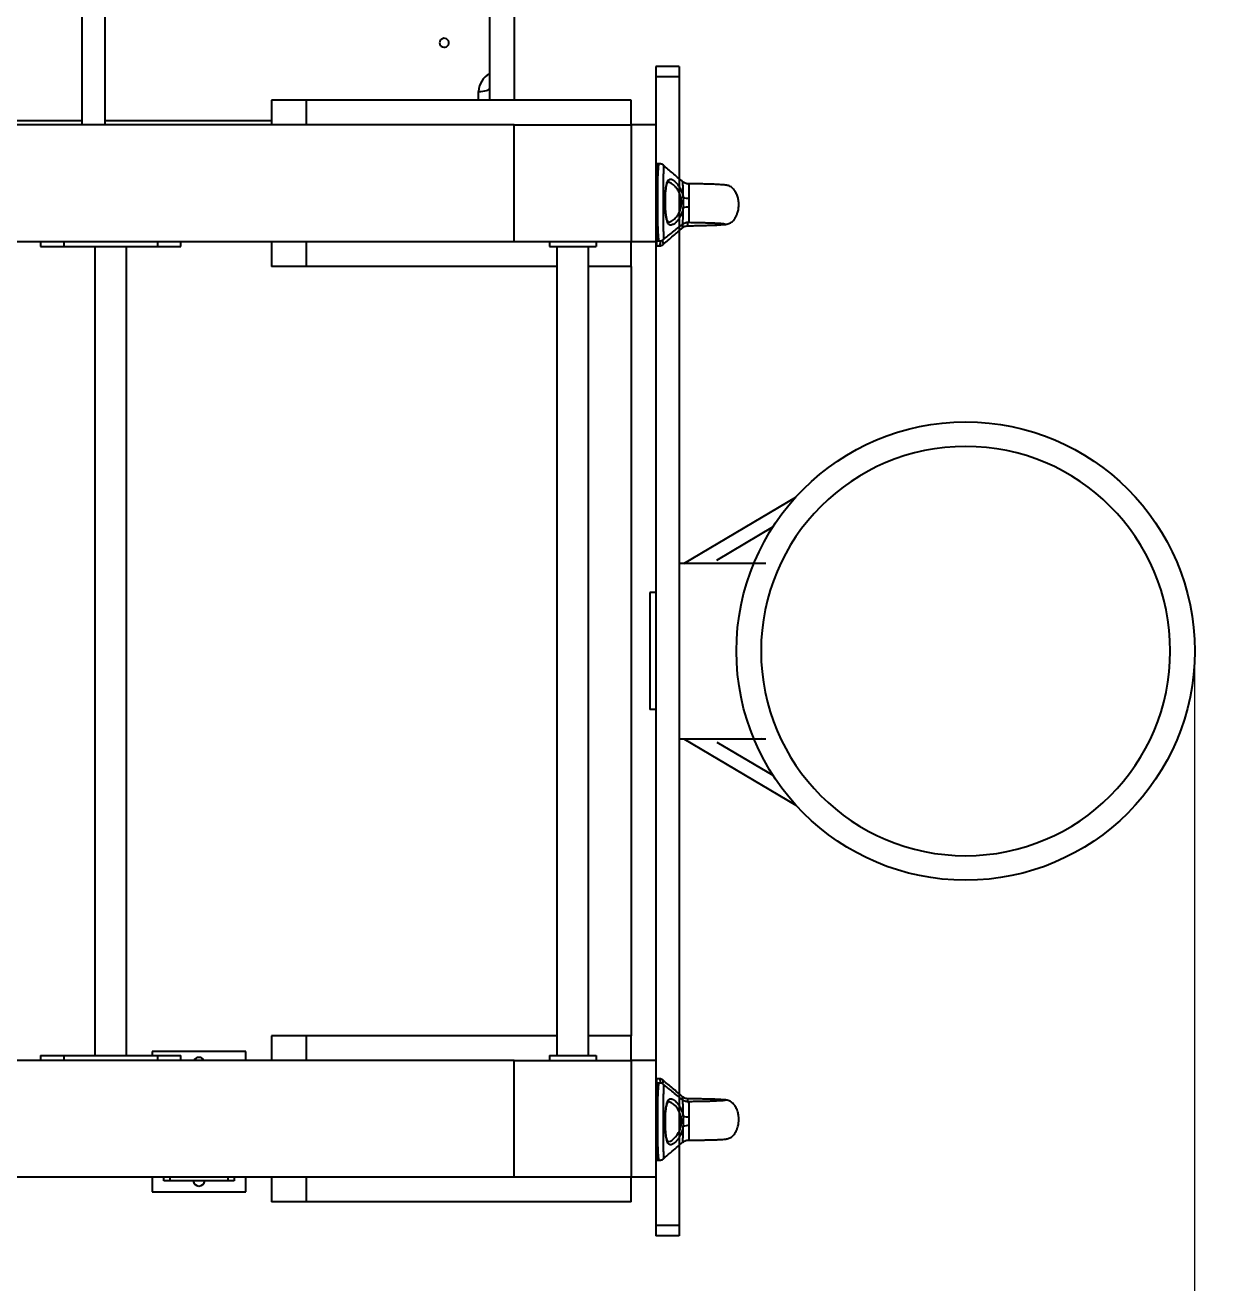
# Model space of a CAD drawing. Header units: millimetres. Extents: x -3521 to 2863, y -2984 to 3054.
# Drawn here: x -137 to 881, y -931 to 145 of the extents above; entities that cross this region are included whole.
import ezdxf

# ---------------------------------------------------------------- set-up
doc = ezdxf.new("R2010")
doc.units = ezdxf.units.MM
for name, color, linetype in [('DIKOM_ЗОНА', 80, 'Continuous'), ('DIKOM_ОБЪЕКТ', 7, 'Continuous'), ('DIKOM_РАЗМЕР_ЗОНА', 7, 'Continuous'), ('DIKOM_РАЗМЕР_ОБЪЕКТА', 7, 'Continuous')]:
    doc.layers.add(name, color=color, linetype=linetype)
doc.styles.add('style1', font='arial.ttf', dxfattribs={"width": 0.8})
doc.dimstyles.new('1-50', dxfattribs={"dimtxt": 300, "dimasz": 200, "dimexe": 100, "dimexo": 0, "dimgap": 100, "dimtad": 1, "dimdec": 0, "dimtxsty": 'style1', "dimcen": 0, "dimclrd": 7, "dimclre": 7, "dimadec": 1, "dimazin": 2, "dimtfac": 1, "dimtdec": 0, "dimtmove": 0, "dimatfit": 3, "dimfxl": 0, "dimlwd": 25, "dimlwe": 18, "dimarcsym": 0})

# ---------------------------------------------------------------- blocks, each defined once
blk = doc.blocks.new('*D15')
at = {"layer": 'Defpoints', "color": 0, "transparency": 16777216}
for p in [(2862.6, -341), (-2730.5, -1340.7), (-2730.5, -2883.7)]:
    blk.add_point(p, dxfattribs=at)
at = {"layer": 'DIKOM_РАЗМЕР_ЗОНА', "color": 7, "lineweight": 18, "transparency": 16777216}
for p, q in [((2862.6, -341), (2862.6, -2983.7)), ((-2730.5, -1340.7), (-2730.5, -2983.7))]:
    blk.add_line(p, q, dxfattribs=at)
at = {"layer": 'DIKOM_РАЗМЕР_ЗОНА', "color": 7, "lineweight": 25, "transparency": 16777216}
blk.add_line((2662.6, -2883.7), (-2530.5, -2883.7), dxfattribs=at)
at = {"layer": 'DIKOM_РАЗМЕР_ЗОНА', "color": 7, "transparency": 16777216}
for points in [[(-2530.5, -2850.3), (-2530.5, -2917), (-2730.5, -2883.7)], [(2662.6, -2850.3), (2662.6, -2917), (2862.6, -2883.7)]]:
    blk.add_solid(points, dxfattribs=at)
at = {"layer": 'DIKOM_РАЗМЕР_ЗОНА', "color": 0, "transparency": 16777216, "insert": (66.1, -2630.5), "char_height": 300, "attachment_point": 5, "style": 'style1'}
blk.add_mtext('5600', dxfattribs=at)
blk = doc.blocks.new('*D16')
at = {"layer": 'Defpoints', "color": 0, "transparency": 16777216}
for p in [(862.6, -390.7), (-1227.4, -790.7), (862.6, -1481.7)]:
    blk.add_point(p, dxfattribs=at)
at = {"layer": 'DIKOM_РАЗМЕР_ОБЪЕКТА', "color": 7, "lineweight": 18, "transparency": 16777216}
for p, q in [((862.6, -390.7), (862.6, -1581.7)), ((-1227.4, -790.7), (-1227.4, -1581.7))]:
    blk.add_line(p, q, dxfattribs=at)
at = {"layer": 'DIKOM_РАЗМЕР_ОБЪЕКТА', "color": 7, "lineweight": 25, "transparency": 16777216}
blk.add_line((-1027.4, -1481.7), (662.6, -1481.7), dxfattribs=at)
at = {"layer": 'DIKOM_РАЗМЕР_ОБЪЕКТА', "color": 7, "transparency": 16777216}
for points in [[(-1027.4, -1448.3), (-1027.4, -1515), (-1227.4, -1481.7)], [(662.6, -1448.3), (662.6, -1515), (862.6, -1481.7)]]:
    blk.add_solid(points, dxfattribs=at)
at = {"layer": 'DIKOM_РАЗМЕР_ОБЪЕКТА', "color": 0, "transparency": 16777216, "insert": (-182.4, -1228.5), "char_height": 300, "attachment_point": 5, "style": 'style1'}
blk.add_mtext('2090', dxfattribs=at)

msp = doc.modelspace()

# ---------------------------------------------------------------- linework, layer by layer
at = {"layer": 'DIKOM_ЗОНА', "color": 3, "lineweight": 15}
msp.add_arc((862.9, -341), 1999.7, 270, 47.7216, dxfattribs=at)
at = {"layer": 'DIKOM_ОБЪЕКТ'}
for p, q in [((259.9, 80.3), (259.9, 243)), ((280.9, 243), (280.9, 80.3)), ((421.9, 109.3), (401.9, 109.3)), ((401.9, 109.3), (401.9, 100.3)), ((421.9, 109.3), (421.9, 100.3)), ((421.9, 100.3), (401.9, 100.3)), ((401.9, 100.3), (401.9, -881.8)), ((421.9, 100.3), (421.9, -881.8)), ((250.4, 80.3), (250.4, 87.9)), ((73.3, 80.3), (73.3, 59.3)), ((103.3, 80.3), (73.3, 80.3)), ((103.3, 59.3), (103.3, 80.3)), ((380.9, 80.3), (103.3, 80.3)), ((380.9, 59.3), (380.9, 80.3)), ((280.9, 59.3), (-1019.1, 59.3)), ((-211.5, 63.1), (-88.9, 63.1)), ((-69.1, 63.1), (73.3, 63.1)), ((280.9, 59.3), (103.3, 59.3)), ((280.9, -40.7), (280.9, 59.3)), ((280.9, 59.3), (380.9, 59.3)), ((401.9, 59.3), (380.9, 59.3)), ((380.9, 59.3), (380.9, -40.7)), ((401.9, 59.3), (401.9, -40.7)), ((405, 26.1), (402.4, 26.1)), ((402.4, 26.1), (402.4, -6.2)), ((402.4, -6.2), (402.4, -39.9)), ((424.9, -25.6), (424.9, -25.5)), ((429.6, -23.9), (429.6, -23.9)), ((429.6, -27), (429.7, -26.9)), ((280.9, -40.7), (-1019.1, -40.7)), ((-124.3, -40.7), (-124.3, -44.7)), ((-104.3, -40.7), (-104.3, -44.7)), ((-24.3, -40.7), (-24.3, -44.7)), ((-4.3, -44.7), (-4.3, -40.7)), ((73.3, -40.7), (73.3, -61.7)), ((103.3, -61.7), (103.3, -40.7)), ((280.9, -40.7), (103.3, -40.7)), ((380.9, -40.7), (280.9, -40.7)), ((310.9, -40.7), (310.9, -44.7)), ((350.9, -40.7), (350.9, -44.7)), ((380.9, -61.7), (380.9, -40.7)), ((401.9, -40.7), (380.9, -40.7)), ((401.9, -40.7), (401.9, -740.7)), ((402.4, -39.9), (405.1, -39.9)), ((402.4, -39.9), (402.4, -44.1)), ((-124.3, -44.7), (-104.3, -44.7)), ((-104.3, -44.7), (-24.3, -44.7)), ((-77.8, -44.7), (-77.8, -736.7)), ((-50.8, -736.7), (-50.8, -44.7)), ((-24.3, -44.7), (-4.3, -44.7)), ((310.9, -44.7), (350.9, -44.7)), ((317.4, -44.7), (317.4, -736.7)), ((344.4, -736.7), (344.4, -44.7)), ((402.4, -44.1), (405, -44.1)), ((103.3, -61.7), (73.3, -61.7)), ((317.4, -61.7), (103.3, -61.7)), ((380.9, -61.7), (344.4, -61.7)), ((380.9, -61.7), (380.9, -719.7)), ((425.9, -315.7), (521.8, -259)), ((454.2, -313), (502.1, -284.6)), ((496.1, -315.7), (421.9, -315.7)), ((421.9, -315.7), (421.9, -465.7)), ((401.9, -340.7), (396.9, -340.7)), ((396.9, -340.7), (396.9, -440.7)), ((401.9, -440.7), (396.9, -440.7)), ((421.9, -465.7), (496.1, -465.7)), ((425.9, -465.7), (521.8, -522.5)), ((454.2, -468.5), (502.1, -496.9)), ((492.3, -465.6), (491.9, -465.7)), ((73.3, -719.7), (73.3, -740.7)), ((103.3, -719.7), (73.3, -719.7)), ((103.3, -740.7), (103.3, -719.7)), ((317.4, -719.7), (103.3, -719.7)), ((380.9, -719.7), (344.4, -719.7)), ((380.9, -740.7), (380.9, -719.7)), ((280.9, -740.7), (-1019.1, -740.7)), ((-124.3, -736.7), (-124.3, -740.7)), ((-124.3, -736.7), (-104.3, -736.7)), ((-104.3, -736.7), (-104.3, -740.7)), ((-104.3, -736.7), (-24.3, -736.7)), ((-28.8, -733.2), (-28.8, -736.7)), ((51.2, -733.2), (-28.8, -733.2)), ((-24.3, -736.7), (-24.3, -740.7)), ((-24.3, -736.7), (-4.3, -736.7)), ((-4.3, -740.7), (-4.3, -736.7)), ((51.2, -740.7), (51.2, -733.2)), ((280.9, -740.7), (103.3, -740.7)), ((280.9, -840.7), (280.9, -740.7)), ((280.9, -740.7), (380.9, -740.7)), ((310.9, -736.7), (310.9, -740.7)), ((310.9, -736.7), (350.9, -736.7)), ((350.9, -736.7), (350.9, -740.7)), ((401.9, -740.7), (380.9, -740.7)), ((380.9, -740.7), (380.9, -840.7)), ((401.9, -740.7), (401.9, -840.7)), ((405, -756.6), (402.4, -756.6)), ((402.4, -756.6), (402.4, -760.1)), ((405.1, -760.1), (402.4, -760.1)), ((402.4, -760.1), (402.4, -793.7)), ((413.2, -776.2), (412.9, -776.2)), ((424.9, -774.5), (424.9, -774.5)), ((429.6, -776.1), (429.6, -776.1)), ((402.4, -793.7), (402.4, -826.1)), ((424.9, -810.7), (424.9, -810.7)), ((429.7, -808.9), (429.6, -808.9)), ((402.4, -826.1), (405, -826.1)), ((280.9, -840.7), (-1019.1, -840.7)), ((-28.8, -840.7), (-28.8, -853.2)), ((-18.8, -843.7), (-18.8, -840.7)), ((-13.8, -843.7), (-18.8, -843.7)), ((-13.8, -840.7), (-13.8, -843.7)), ((36.2, -843.7), (-13.8, -843.7)), ((36.2, -843.7), (36.2, -840.7)), ((41.2, -843.7), (36.2, -843.7)), ((41.2, -840.7), (41.2, -843.7)), ((51.2, -853.2), (51.2, -840.7)), ((73.3, -840.7), (73.3, -861.7)), ((103.3, -861.7), (103.3, -840.7)), ((280.9, -840.7), (103.3, -840.7)), ((380.9, -840.7), (280.9, -840.7)), ((380.9, -861.7), (380.9, -840.7)), ((401.9, -840.7), (380.9, -840.7)), ((-28.8, -853.2), (51.2, -853.2)), ((103.3, -861.7), (73.3, -861.7)), ((380.9, -861.7), (103.3, -861.7)), ((421.9, -881.8), (401.9, -881.8)), ((401.9, -881.8), (401.9, -890.7)), ((421.9, -881.8), (421.9, -890.7)), ((421.9, -890.7), (401.9, -890.7))]:
    msp.add_line(p, q, dxfattribs=at)
at = {"layer": 'DIKOM_ОБЪЕКТ', "flags": 128}
for points in [[(216.9, 129.5), (217.1, 128.3), (217.6, 127.3), (218.4, 126.5), (219.4, 125.9), (220.6, 125.6), (221.8, 125.7), (222.9, 126.1), (223.8, 126.9), (224.5, 127.8), (224.8, 128.9), (224.8, 130), (224.5, 131.1), (223.8, 132.1), (222.9, 132.8), (221.8, 133.2), (220.6, 133.3), (219.4, 133), (218.4, 132.4), (217.6, 131.6), (217.1, 130.6), (216.9, 129.5)], [(250.4, 87.9), (252.2, 87.9), (254, 88.1), (255.7, 88.4), (257.1, 88.7), (258.3, 89.1), (259.2, 89.6), (259.7, 90.2), (259.9, 90.7)], [(412.7, -810.1), (413.2, -810.1), (414.6, -809.7), (415.5, -809.2), (417.1, -807.9), (418.8, -806.2), (420.2, -804.5), (421.4, -802.5), (422.4, -800.6), (423.1, -798.5), (423.6, -796.3), (423.9, -794), (423.8, -791.5), (423.5, -789), (422.9, -786.6), (422, -784.5), (420.4, -781.8), (418.7, -779.7), (417, -778.1), (415.4, -777), (413.2, -776.2), (413.2, -776.2)]]:
    msp.add_lwpolyline(points, dxfattribs=at)
at = {"layer": 'DIKOM_ОБЪЕКТ'}
msp.add_circle((666.9, -390.7), 196, dxfattribs=at)
at = {"layer": 'DIKOM_ОБЪЕКТ', "extrusion": (-7.88925e-30, -1.73472e-18, -1)}
msp.add_circle((-666.9, -390.7), 175, dxfattribs=at)
at = {"layer": 'DIKOM_ОБЪЕКТ'}
for centre, radius, start, end in [((267.5, 87.7), 17.1, 116.4486, 179.3981), ((402.4, 25.6), 0.5, 90, 180), ((430.9, 14.1), 17.7, 251.7985, 267.8366), ((430.8, -33.4), 22.5, 91.4363, 103.9698), ((402.4, -39.4), 0.5, 180, 270), ((402.4, -43.6), 0.5, 180, 270), ((11.2, -743.2), 5, 90, 150), ((11.2, -743.2), 5, 30, 90), ((402.4, -757.1), 0.5, 90, 180), ((402.4, -760.6), 0.5, 90, 180), ((430.8, -767.1), 22, 255.7244, 268.525), ((430.9, -814.4), 18, 92.114, 107.9073), ((402.4, -825.6), 0.5, 180, 270), ((11.2, -843.2), 5, 185.7392, 270), ((11.2, -843.2), 5, 270, 354.2608)]:
    msp.add_arc(centre, radius, start, end, dxfattribs=at)
for points, knots in [([(-87.7, 1491.3), (-87.7, 1484.3), (-87.7, 1470.5), (-87.7, 1450.3), (-87.7, 1431.2), (-87.7, 1413.1), (-87.8, 1396.1), (-87.8, 1380.1), (-87.8, 1365.5), (-87.8, 1352.2), (-87.8, 1340.3), (-87.8, 1329.2), (-87.8, 1319), (-87.8, 1309.7), (-87.8, 1293.9), (-87.8, 1271.4), (-87.8, 1242), (-87.9, 1211.7), (-87.9, 1181), (-87.9, 1150), (-87.9, 1119.5), (-88, 1089.4), (-88, 1059.2), (-88, 1028.6), (-88, 997.8), (-88.1, 967.1), (-88.1, 936.5), (-88.1, 906.2), (-88.1, 880.7), (-88.2, 859.7), (-88.2, 843), (-88.2, 826.9), (-88.2, 811.3), (-88.2, 796.3), (-88.3, 782), (-88.3, 768.5), (-88.3, 755.7), (-88.3, 743.9), (-88.3, 732.8), (-88.4, 722.5), (-88.4, 712.6), (-88.4, 702.9), (-88.4, 693.2), (-88.4, 683.3), (-88.5, 672.9), (-88.5, 662.8), (-88.5, 653), (-88.5, 643.7), (-88.5, 633.9), (-88.5, 623.4), (-88.6, 612.3), (-88.6, 600.5), (-88.6, 588), (-88.6, 574.8), (-88.6, 561), (-88.6, 546.7), (-88.6, 531.9), (-88.6, 514.3), (-88.7, 493.7), (-88.7, 470.1), (-88.7, 446.3), (-88.7, 422.3), (-88.7, 398.2), (-88.7, 374.1), (-88.7, 350.3), (-88.7, 329), (-88.8, 310.1), (-88.8, 293.6), (-88.8, 280), (-88.8, 268.9), (-88.8, 259.9), (-88.8, 249.9), (-88.8, 238.9), (-88.8, 227.2), (-88.8, 214.9), (-88.8, 202), (-88.8, 188.3), (-88.8, 173.9), (-88.8, 158.8), (-88.8, 145.4), (-88.8, 133.7), (-88.9, 123.9), (-88.9, 113.6), (-88.9, 102.4), (-88.9, 91.2), (-88.9, 80.1), (-88.9, 69.6), (-88.9, 62.6), (-88.9, 59.3)], [0, 0, 0, 0, 0.012549, 0.024501, 0.035855, 0.04661, 0.056765, 0.066321, 0.075277, 0.082962, 0.090144, 0.096825, 0.103005, 0.108686, 0.113868, 0.131772, 0.149994, 0.168537, 0.188673, 0.208816, 0.228964, 0.249129, 0.269302, 0.290716, 0.31216, 0.333664, 0.35523, 0.376812, 0.398398, 0.411103, 0.423786, 0.436441, 0.449063, 0.461652, 0.474214, 0.486759, 0.499299, 0.512065, 0.524853, 0.537682, 0.550555, 0.563472, 0.576197, 0.588956, 0.601736, 0.614507, 0.624157, 0.633778, 0.643367, 0.652923, 0.662452, 0.671968, 0.68149, 0.691033, 0.700603, 0.710205, 0.719837, 0.729491, 0.743992, 0.758473, 0.772899, 0.787278, 0.801623, 0.815934, 0.829928, 0.843487, 0.853331, 0.862939, 0.872316, 0.877034, 0.882307, 0.888135, 0.894521, 0.901463, 0.908548, 0.91613, 0.924205, 0.932773, 0.941833, 0.951387, 0.957359, 0.963511, 0.969839, 0.976363, 0.983077, 0.988783, 0.994581, 1, 1, 1, 1]), ([(-69.1, 59.3), (-69.1, 60.2), (-69.1, 62.7), (-69.1, 66.7), (-69.1, 73.3), (-69.1, 81.7), (-69.1, 92.5), (-69.1, 103.2), (-69.1, 113.8), (-69.1, 124.6), (-69, 135.8), (-69, 147.6), (-69, 158.9), (-69, 170.3), (-69, 181.8), (-69, 193.1), (-69, 203.5), (-69, 213.1), (-69, 222.1), (-69, 243.4), (-69, 277.7), (-69, 318.4), (-68.9, 352.9), (-68.9, 381), (-68.9, 408.8), (-68.9, 436.5), (-68.9, 464), (-68.9, 488.4), (-68.8, 509.7), (-68.8, 528), (-68.8, 545.8), (-68.8, 562.9), (-68.8, 579), (-68.8, 593.9), (-68.8, 607.6), (-68.7, 620.4), (-68.7, 632.4), (-68.7, 643.5), (-68.7, 653.8), (-68.7, 663.6), (-68.7, 672.8), (-68.6, 682.8), (-68.6, 693.5), (-68.6, 705), (-68.6, 716.5), (-68.5, 728.4), (-68.5, 740.2), (-68.5, 752.1), (-68.5, 763.8), (-68.5, 776.3), (-68.4, 789.6), (-68.4, 803.6), (-68.4, 819), (-68.4, 835.9), (-68.4, 854.3), (-68.3, 873.3), (-68.3, 895.5), (-68.3, 920.9), (-68.3, 949.6), (-68.3, 978.5), (-68.2, 1007.5), (-68.2, 1038.4), (-68.2, 1071.6), (-68.1, 1107.1), (-68.1, 1138.2), (-68.1, 1164.5), (-68.1, 1185.5), (-68.1, 1206), (-68.1, 1221.9), (-68.1, 1233.5), (-68, 1240.7), (-68, 1248.2), (-68, 1256.2), (-68, 1265.1), (-68, 1274.6), (-68, 1284.9), (-68, 1295.8), (-68, 1307.5), (-68, 1320.1), (-68, 1334.1), (-68, 1349.6), (-68, 1366.7), (-68, 1384.8), (-68, 1404.1), (-67.9, 1424.4), (-67.9, 1445.8), (-67.9, 1468.2), (-67.9, 1483.5), (-67.9, 1491.3)], [0, 0, 0, 0, 0.001498, 0.00399, 0.006445, 0.012118, 0.017672, 0.024107, 0.030318, 0.036301, 0.04398, 0.051268, 0.058164, 0.064674, 0.071918, 0.078615, 0.084763, 0.090361, 0.095472, 0.100516, 0.12772, 0.155228, 0.1717, 0.188174, 0.204661, 0.221179, 0.237752, 0.254405, 0.26601, 0.277604, 0.289167, 0.300684, 0.312153, 0.322908, 0.333648, 0.344402, 0.355189, 0.366017, 0.376692, 0.387401, 0.398131, 0.408864, 0.42417, 0.439439, 0.454657, 0.469813, 0.484904, 0.496816, 0.508717, 0.520626, 0.532558, 0.544521, 0.556506, 0.570663, 0.584852, 0.599066, 0.613303, 0.633672, 0.654032, 0.67433, 0.694581, 0.714799, 0.73878, 0.762731, 0.786671, 0.800714, 0.81431, 0.827405, 0.840005, 0.844582, 0.849091, 0.853587, 0.858525, 0.864005, 0.870028, 0.876206, 0.882869, 0.890018, 0.897653, 0.905776, 0.915419, 0.925671, 0.936534, 0.948007, 0.960092, 0.972786, 0.98609, 1, 1, 1, 1]), ([(405.1, -39.8), (405, -39.8), (404.8, -39.9), (404.6, -39.1), (404.3, -37.3), (404.1, -34.6), (403.9, -31.2), (403.8, -27.1), (403.7, -22.3), (403.6, -17.2), (403.6, -11.8), (403.6, -7.1), (403.6, -2.4), (403.6, 2.2), (403.6, 7.4), (403.7, 12.2), (403.8, 16.5), (404, 20.1), (404.2, 23), (404.4, 24.9), (404.7, 26), (404.9, 26), (405, 26)], [0, 0, 0, 0, 0.024493, 0.078123, 0.131746, 0.18537, 0.238991, 0.292613, 0.346235, 0.399856, 0.453479, 0.507102, 0.535176, 0.58881, 0.642444, 0.696092, 0.749739, 0.803427, 0.857114, 0.910974, 0.964834, 1, 1, 1, 1]), ([(408.4, 24.8), (408.1, 25), (407.6, 25.4), (406.6, 25.8), (405.7, 26.1), (405.1, 26.1), (405, 26)], [0, 0, 0, 0, 0.271154, 0.574047, 0.880536, 1, 1, 1, 1]), ([(408.4, 24.8), (408.4, 24.8), (408.5, 24.9), (408.5, 24.3), (408.5, 22.9), (408.4, 20.8), (408.4, 17.9), (408.3, 14.5), (408.3, 10.5), (408.2, 6.1), (408.2, 1.3), (408.2, -2.8), (408.2, -7), (408.2, -11.3), (408.2, -16.2), (408.2, -20.9), (408.3, -25.2), (408.3, -29.1), (408.4, -32.4), (408.4, -35.2), (408.5, -37.2), (408.5, -38.5), (408.4, -38.6), (408.3, -38.7)], [0, 0, 0, 0, 0.003282, 0.058292, 0.109918, 0.162818, 0.213343, 0.265141, 0.315106, 0.36637, 0.41605, 0.467045, 0.493363, 0.543008, 0.593972, 0.643816, 0.694971, 0.745261, 0.796841, 0.847939, 0.900303, 0.952838, 1, 1, 1, 1]), ([(424.9, 10.7), (422, 13.1), (416.7, 17.7), (411, 22.6), (408.4, 24.8)], [0, 0, 0, 0, 0.537219, 1, 1, 1, 1]), ([(425.4, -11.6), (425.2, -12.3), (424.9, -13.8), (424.2, -16), (423.2, -18.3), (422, -20.5), (420.6, -22.5), (418.9, -24.3), (417.5, -25.4), (416.1, -26.2), (414.9, -26.5), (413.7, -26.3), (412.7, -25.5), (411.9, -24.1), (411.2, -22.1), (410.8, -19.8), (410.4, -17.2), (410.1, -14.2), (410, -11.1), (409.9, -7.9), (409.9, -4.6), (410, -1.4), (410.2, 1.6), (410.4, 4.4), (410.8, 7), (411.2, 9.1), (411.8, 10.8), (412.6, 12), (413.5, 12.8), (414.3, 12.9), (415.1, 12.8), (416, 12.6), (417.3, 11.8), (418.8, 10.5), (420.5, 8.5), (422.3, 5.9), (423.7, 3.1), (424.7, 0.2), (425.2, -1.7), (425.4, -2.7), (425.4, -2.7)], [0, 0, 0, 0, 0.017817, 0.040613, 0.063877, 0.08996, 0.116561, 0.147774, 0.179846, 0.197693, 0.227911, 0.25912, 0.288894, 0.319686, 0.347718, 0.376596, 0.404006, 0.4322, 0.459406, 0.487374, 0.514492, 0.542365, 0.56943, 0.597247, 0.624267, 0.652036, 0.679048, 0.706812, 0.734009, 0.761968, 0.771666, 0.795058, 0.818884, 0.849342, 0.880626, 0.914578, 0.949682, 0.974113, 0.999156, 1, 1, 1, 1]), ([(412.9, -23.8), (412.9, -23.8), (412.8, -23.8), (412.8, -23.8), (412.6, -23.7), (412.3, -23.4), (412, -22.8), (411.6, -21.9), (411.3, -20.7), (410.9, -19.3), (410.7, -17.5), (410.5, -15.6), (410.3, -13.5), (410.2, -11.2), (410.1, -8.9), (410.1, -6.5), (410.1, -4.1), (410.1, -1.8), (410.3, 0.5), (410.4, 2.6), (410.7, 4.5), (410.9, 6.2), (411.2, 7.6), (411.6, 8.7), (411.9, 9.5), (412.2, 9.9), (412.3, 10), (412.3, 10)], [0, 0, 0, 0, 0.002864, 0.047783, 0.090681, 0.12936, 0.170382, 0.210702, 0.250464, 0.292245, 0.335377, 0.378894, 0.423496, 0.468301, 0.513469, 0.558853, 0.604134, 0.649622, 0.694612, 0.739529, 0.784134, 0.827854, 0.871281, 0.912949, 0.953599, 0.989435, 1, 1, 1, 1]), ([(412.3, 10), (412.3, 10.1), (412.5, 10.2), (412.5, 10.2), (412.6, 10.2), (412.6, 10.2)], [0, 0, 0, 0, 0.21073, 0.609027, 1, 1, 1, 1]), ([(413.2, 10.2), (413, 10.2), (412.9, 10.2), (412.7, 10.2), (412.6, 10.2)], [0, 0, 0, 0, 0.745735, 1, 1, 1, 1]), ([(412.9, -23.7), (413, -23.8), (413.5, -23.8), (414.4, -23.5), (415.7, -22.9), (417.1, -21.9), (418.7, -20.4), (420.2, -18.6), (421.4, -16.8), (422.4, -14.8), (423.1, -12.7), (423.6, -10.5), (423.9, -8.2), (423.9, -5.7), (423.6, -3.2), (422.9, -0.8), (421.9, 1.7), (420.5, 4.2), (418.7, 6.4), (417, 8), (415.1, 9.5), (413.9, 9.9), (413.2, 10.2)], [0, 0, 0, 0, 0.011676, 0.069487, 0.103311, 0.163179, 0.223058, 0.272116, 0.321143, 0.363184, 0.405191, 0.445808, 0.486405, 0.531172, 0.575955, 0.620832, 0.665757, 0.729846, 0.794036, 0.852474, 0.910898, 1, 1, 1, 1]), ([(429.6, 8.9), (429.3, 8.9), (428.4, 8.9), (427.1, 9.3), (425.9, 9.9), (425.1, 10.4), (424.9, 10.6), (424.8, 10.6)], [0, 0, 0, 0, 0.190436, 0.470575, 0.736424, 0.987456, 1, 1, 1, 1]), ([(425.4, -2.7), (425.4, -1.6), (425.3, 0.6), (425.3, 3.5), (425.2, 6), (425.2, 7.9), (425.1, 9.3), (425, 10.4), (424.9, 10.6), (424.9, 10.7)], [0, 0, 0, 0, 0.170433, 0.344915, 0.484568, 0.628341, 0.733218, 0.841482, 1, 1, 1, 1]), ([(462.6, 7.6), (462.6, 7.6), (462.4, 7.7), (461.3, 7.8), (459.6, 8), (457.6, 8.1), (455.3, 8.3), (453.1, 8.4), (450.9, 8.5), (448.8, 8.5), (447, 8.6), (445.2, 8.7), (443.2, 8.7), (440.4, 8.8), (436.4, 8.9), (432.6, 8.9), (430.1, 9), (429.6, 9)], [0, 0, 0, 0, 0.031234, 0.149175, 0.255753, 0.350795, 0.434528, 0.507471, 0.570374, 0.623969, 0.668962, 0.70627, 0.748087, 0.800099, 0.8825, 0.975946, 1, 1, 1, 1]), ([(429.6, 8.9), (429.7, 8.9), (429.9, 8.9), (430.1, 7.7), (430.2, 5.9), (430.2, 3.7), (430.2, 1.6), (430.2, -0.9), (430.2, -2.7), (430.2, -3.6)], [0, 0, 0, 0, 0.113813, 0.270589, 0.458372, 0.580651, 0.703033, 0.851468, 1, 1, 1, 1]), ([(461.3, -25.7), (462.3, -25.6), (464.3, -25.4), (467.2, -23.7), (469.4, -21.3), (470.9, -18.6), (471.8, -16.2), (472.5, -13.6), (472.9, -11.2), (472.9, -8.9), (472.8, -7), (472.6, -4.6), (471.8, -1.5), (470.3, 2), (468.3, 4.6), (466.3, 6.2), (464.7, 7.1), (463, 7.6), (462, 7.7), (461.4, 7.7)], [0, 0, 0, 0, 0.086256, 0.168487, 0.245937, 0.313912, 0.366151, 0.405214, 0.479096, 0.513099, 0.545057, 0.592002, 0.660192, 0.743069, 0.831019, 0.874499, 0.917027, 0.958737, 1, 1, 1, 1]), ([(425.4, -11.6), (425.5, -10.3), (425.8, -7.3), (425.5, -4.4), (425.4, -2.7)], [0, 0, 0, 0, 0.448856, 1, 1, 1, 1]), ([(430.2, -3.6), (430.2, -4.8), (430.2, -7.2), (430.2, -9.7), (430.2, -11)], [0, 0, 0, 0, 0.492445, 1, 1, 1, 1]), ([(424.9, -25.5), (424.9, -25.4), (424.9, -25.4), (425, -24.7), (425.1, -23.9), (425.1, -22.8), (425.2, -21.5), (425.2, -19.9), (425.3, -17.4), (425.3, -14.6), (425.4, -12.7), (425.4, -11.6)], [0, 0, 0, 0, 0.137374, 0.171111, 0.283611, 0.400756, 0.414118, 0.557289, 0.705144, 0.833928, 1, 1, 1, 1]), ([(430.2, -11), (430.2, -11.9), (430.2, -13.6), (430.2, -16.2), (430.2, -18.2), (430.2, -19.9), (430.2, -21.3), (430.1, -22.5), (430, -23.4), (429.8, -23.9), (429.7, -23.9), (429.6, -23.9)], [0, 0, 0, 0, 0.144994, 0.285221, 0.425323, 0.510835, 0.619228, 0.727505, 0.822873, 0.91813, 1, 1, 1, 1]), ([(408.4, -38.7), (411, -36.7), (416.4, -32.3), (422, -27.9), (424.9, -25.6)], [0, 0, 0, 0, 0.477504, 1, 1, 1, 1]), ([(408.4, -42.8), (411.2, -40.4), (416.7, -35.8), (422.2, -31), (424.9, -28.7)], [0, 0, 0, 0, 0.509002, 1, 1, 1, 1]), ([(424.9, -28.7), (424.8, -28.6), (424.8, -28.5), (424.9, -27.3), (425, -26), (425.1, -25.5)], [0, 0, 0, 0, 0.33257, 0.738097, 1, 1, 1, 1]), ([(424.8, -28.6), (425.1, -28.4), (425.7, -28), (426.9, -27.4), (428.2, -27), (429.2, -27), (429.6, -26.9)], [0, 0, 0, 0, 0.223969, 0.479793, 0.772487, 1, 1, 1, 1]), ([(424.9, -25.6), (425.1, -25.4), (425.7, -24.9), (426.9, -24.4), (428.4, -24), (429.3, -24), (429.6, -24)], [0, 0, 0, 0, 0.171902, 0.47734, 0.781643, 1, 1, 1, 1]), ([(428.7, -24), (428.7, -24.1), (428.8, -25.1), (429.1, -26.3), (429.5, -27.1), (429.6, -27), (429.6, -27)], [0, 0, 0, 0, 0.077349, 0.555877, 0.984213, 1, 1, 1, 1]), ([(429.6, -24), (431.1, -24.1), (434.2, -24.1), (438.5, -24.2), (442.9, -24.3), (446.9, -24.4), (450.5, -24.5), (453.7, -24.7), (456.4, -24.8), (458.4, -25), (459.9, -25.1), (460.7, -25.3), (460.7, -25.3), (460.7, -25.4)], [0, 0, 0, 0, 0.068609, 0.14673, 0.229927, 0.318073, 0.410877, 0.50773, 0.607836, 0.710172, 0.81356, 0.916799, 1, 1, 1, 1]), ([(429.7, -27), (431.2, -27), (434.4, -26.9), (439, -26.8), (443.4, -26.7), (447.6, -26.6), (451.4, -26.5), (454.8, -26.3), (457.7, -26.1), (460, -26), (461.6, -25.8), (462.7, -25.6), (462.9, -25.5), (463, -25.4)], [0, 0, 0, 0, 0.069042, 0.145194, 0.226375, 0.312465, 0.403192, 0.497971, 0.596042, 0.696421, 0.797982, 0.89957, 1, 1, 1, 1]), ([(405, -44), (405.1, -44), (405.3, -44), (405.7, -42.9), (406, -41.5), (406.2, -40.1), (406.3, -39.7)], [0, 0, 0, 0, 0.213994, 0.548491, 0.873435, 1, 1, 1, 1]), ([(405, -44.1), (405.3, -44.1), (406, -44.1), (407, -43.7), (407.8, -43.3), (408.2, -42.9), (408.4, -42.8)], [0, 0, 0, 0, 0.228703, 0.52191, 0.799564, 1, 1, 1, 1]), ([(405.1, -39.9), (405.4, -39.9), (406.2, -39.9), (407.2, -39.5), (407.9, -39.1), (408.3, -38.8), (408.4, -38.7)], [0, 0, 0, 0, 0.274281, 0.588348, 0.886248, 1, 1, 1, 1]), ([(407.5, -39.3), (407.5, -39.7), (407.7, -40.9), (408, -41.7), (408.2, -42.6), (408.3, -42.9), (408.4, -42.8), (408.4, -42.7)], [0, 0, 0, 0, 0.147265, 0.490329, 0.55808, 0.910211, 1, 1, 1, 1]), ([(405, -826), (405, -826), (404.8, -826.2), (404.6, -825.5), (404.3, -824), (404.1, -821.5), (403.9, -818.2), (403.8, -814.3), (403.7, -809.7), (403.6, -804.6), (403.6, -799.2), (403.6, -794.6), (403.6, -789.9), (403.6, -785.3), (403.6, -780), (403.7, -775), (403.8, -770.6), (404, -766.9), (404.2, -763.8), (404.4, -761.6), (404.7, -760.3), (404.9, -760.2), (405.1, -760.1)], [0, 0, 0, 0, 0.011705, 0.065336, 0.118961, 0.172587, 0.22621, 0.279833, 0.333456, 0.387081, 0.440705, 0.494327, 0.522405, 0.57604, 0.629675, 0.683324, 0.736974, 0.790662, 0.844351, 0.898213, 0.952074, 1, 1, 1, 1]), ([(408.4, -757.9), (408.4, -757.9), (408.2, -757.6), (407.5, -757.2), (406.5, -756.8), (405.6, -756.5), (405.1, -756.6), (405, -756.6)], [0, 0, 0, 0, 0.016712, 0.313967, 0.614739, 0.918888, 1, 1, 1, 1]), ([(406.2, -760.3), (406.1, -759.5), (405.8, -758), (405.3, -756.8), (405.1, -756.7), (405, -756.6)], [0, 0, 0, 0, 0.323722, 0.708448, 1, 1, 1, 1]), ([(408.4, -761.3), (408.2, -761.1), (407.7, -760.8), (406.7, -760.3), (405.8, -760.1), (405.2, -760.1), (405.1, -760.1)], [0, 0, 0, 0, 0.230625, 0.546399, 0.865345, 1, 1, 1, 1]), ([(408.4, -757.9), (408.4, -757.9), (408.3, -757.7), (408.1, -758.5), (407.8, -759.6), (407.6, -760.6), (407.5, -760.7)], [0, 0, 0, 0, 0.154731, 0.539532, 0.938255, 1, 1, 1, 1]), ([(408.3, -761.3), (408.4, -761.3), (408.4, -761.3), (408.5, -762), (408.5, -763.6), (408.4, -765.9), (408.4, -769), (408.3, -772.5), (408.3, -776.7), (408.2, -781.2), (408.2, -786), (408.2, -790.2), (408.2, -794.4), (408.2, -798.6), (408.2, -803.5), (408.2, -808.1), (408.3, -812.3), (408.3, -816.1), (408.4, -819.3), (408.4, -821.8), (408.5, -823.6), (408.5, -824.7), (408.4, -824.7), (408.4, -824.7)], [0, 0, 0, 0, 0.015701, 0.07067, 0.122257, 0.175117, 0.225605, 0.277364, 0.327292, 0.378517, 0.42816, 0.479119, 0.505416, 0.555023, 0.60595, 0.655757, 0.706872, 0.757125, 0.808667, 0.859727, 0.912052, 0.964548, 1, 1, 1, 1]), ([(424.9, -771.9), (422, -769.4), (416.7, -764.9), (411, -760.1), (408.4, -757.9)], [0, 0, 0, 0, 0.537774, 1, 1, 1, 1]), ([(424.9, -774.5), (421.8, -772), (416.4, -767.7), (410.8, -763.2), (408.4, -761.3)], [0, 0, 0, 0, 0.566772, 1, 1, 1, 1]), ([(425.4, -797.3), (425.2, -798), (424.9, -799.5), (424.2, -801.8), (423.2, -804.1), (422, -806.4), (420.6, -808.5), (418.9, -810.4), (417.5, -811.6), (416.1, -812.5), (414.9, -812.9), (413.7, -812.9), (412.7, -812.1), (411.9, -810.9), (411.2, -809), (410.8, -806.8), (410.4, -804.2), (410.1, -801.4), (410, -798.3), (409.9, -795.1), (409.9, -791.8), (410, -788.6), (410.2, -785.5), (410.4, -782.6), (410.8, -780), (411.2, -777.8), (411.8, -776), (412.6, -774.7), (413.5, -773.8), (414.3, -773.5), (415.1, -773.5), (416, -773.7), (417.3, -774.4), (418.8, -775.6), (420.5, -777.5), (422.3, -779.9), (423.7, -782.7), (424.7, -785.6), (425.2, -787.4), (425.4, -788.4), (425.4, -788.4)], [0, 0, 0, 0, 0.017818, 0.040612, 0.063876, 0.089961, 0.11656, 0.147774, 0.179846, 0.197693, 0.227911, 0.259119, 0.288894, 0.319686, 0.347718, 0.376596, 0.404005, 0.4322, 0.459405, 0.487373, 0.514491, 0.542364, 0.56943, 0.597248, 0.624267, 0.652037, 0.679048, 0.706812, 0.734009, 0.761968, 0.771665, 0.795057, 0.818884, 0.849341, 0.880625, 0.914577, 0.949681, 0.974112, 0.999156, 1, 1, 1, 1]), ([(425, -774.4), (425, -773.9), (424.9, -772.7), (424.8, -771.9), (424.8, -771.9), (424.9, -771.9)], [0, 0, 0, 0, 0.380177, 0.796669, 1, 1, 1, 1]), ([(429.7, -773.6), (429.7, -773.6), (429.1, -773.7), (428, -773.5), (426.6, -773), (425.5, -772.4), (425, -772), (424.9, -771.8)], [0, 0, 0, 0, 0.006448, 0.311123, 0.605007, 0.882081, 1, 1, 1, 1]), ([(425.4, -788.4), (425.4, -787.3), (425.3, -785.1), (425.3, -782.1), (425.2, -779.5), (425.2, -777.6), (425.1, -776.1), (425, -775), (424.9, -774.3), (424.9, -774.5), (424.9, -774.5)], [0, 0, 0, 0, 0.167604, 0.339192, 0.47652, 0.617913, 0.721046, 0.827514, 0.999358, 1, 1, 1, 1]), ([(429.6, -773.7), (429.6, -773.7), (429.3, -773.7), (429, -774.6), (428.9, -775.7), (428.8, -776.1)], [0, 0, 0, 0, 0.303027, 0.732368, 1, 1, 1, 1]), ([(462.9, -774.9), (462.8, -774.8), (462.6, -774.7), (461.5, -774.6), (459.9, -774.4), (457.6, -774.3), (454.7, -774.1), (451.4, -774), (447.5, -773.9), (443.4, -773.8), (438.9, -773.7), (434.4, -773.6), (431.2, -773.6), (429.6, -773.6)], [0, 0, 0, 0, 0.100366, 0.20191, 0.30344, 0.403802, 0.501866, 0.596647, 0.687385, 0.77349, 0.854692, 0.93087, 1, 1, 1, 1]), ([(412.7, -810.2), (412.6, -810.2), (412.5, -810.2), (412.5, -810.2), (412.3, -810), (411.9, -809.5), (411.6, -808.7), (411.2, -807.6), (410.9, -806.2), (410.7, -804.6), (410.5, -802.7), (410.3, -800.6), (410.2, -798.4), (410.1, -796.1), (410.1, -793.7), (410.1, -791.3), (410.1, -788.9), (410.3, -786.7), (410.4, -784.5), (410.7, -782.5), (410.9, -780.8), (411.3, -779.3), (411.6, -778), (412, -777.2), (412.2, -776.7), (412.4, -776.6), (412.4, -776.5)], [0, 0, 0, 0, 0.02976, 0.078768, 0.118056, 0.160061, 0.200532, 0.240176, 0.282123, 0.325577, 0.369494, 0.414608, 0.459998, 0.505765, 0.551797, 0.597731, 0.643892, 0.689577, 0.735189, 0.780547, 0.825053, 0.869344, 0.911989, 0.953684, 0.990323, 1, 1, 1, 1]), ([(412.4, -776.5), (412.4, -776.5), (412.6, -776.3), (412.7, -776.2), (412.8, -776.2), (412.9, -776.2), (412.9, -776.2)], [0, 0, 0, 0, 0.186436, 0.530428, 0.928504, 1, 1, 1, 1]), ([(429.6, -776.1), (429.1, -776.1), (428.1, -776.1), (426.7, -775.7), (425.5, -775.1), (425, -774.7), (424.8, -774.5)], [0, 0, 0, 0, 0.276767, 0.553785, 0.815883, 1, 1, 1, 1]), ([(460.9, -774.9), (460.9, -775), (460.8, -775), (460, -775.2), (458.6, -775.3), (456.5, -775.4), (453.8, -775.5), (450.6, -775.7), (446.9, -775.8), (442.9, -775.9), (438.6, -775.9), (434.2, -776), (431.1, -776.1), (429.6, -776.1)], [0, 0, 0, 0, 0.085694, 0.188672, 0.291785, 0.393836, 0.493655, 0.590219, 0.682742, 0.770611, 0.853542, 0.931408, 1, 1, 1, 1]), ([(429.6, -776.1), (429.7, -776.2), (429.9, -776.2), (430.1, -777.5), (430.2, -779.5), (430.2, -781.7), (430.2, -783.8), (430.2, -786.3), (430.2, -788.2), (430.2, -789.1)], [0, 0, 0, 0, 0.124163, 0.279109, 0.464705, 0.585552, 0.706509, 0.853206, 1, 1, 1, 1]), ([(461.6, -808), (462.6, -807.9), (464.5, -807.6), (467.3, -805.9), (469.4, -803.5), (470.9, -800.9), (471.8, -798.5), (472.5, -795.9), (472.9, -793.5), (472.9, -791.2), (472.8, -789.3), (472.6, -786.9), (471.8, -783.8), (470.3, -780.4), (468.3, -777.7), (466.3, -776.1), (464.7, -775.3), (463.1, -774.8), (462, -774.7), (461.5, -774.7)], [0, 0, 0, 0, 0.076436, 0.152678, 0.22752, 0.295277, 0.348655, 0.389164, 0.465829, 0.501123, 0.534297, 0.582902, 0.653323, 0.738677, 0.828843, 0.873186, 0.916362, 0.958504, 1, 1, 1, 1]), ([(425.4, -797.3), (425.5, -796), (425.8, -793), (425.5, -790.1), (425.4, -788.4)], [0, 0, 0, 0, 0.448862, 1, 1, 1, 1]), ([(430.2, -789.1), (430.2, -790.3), (430.2, -792.8), (430.2, -795.2), (430.2, -796.5)], [0, 0, 0, 0, 0.492445, 1, 1, 1, 1]), ([(424.9, -810.7), (424.9, -810.7), (424.9, -810.6), (425, -810.1), (425.1, -809.3), (425.1, -808.3), (425.2, -807), (425.2, -805.5), (425.3, -803.1), (425.3, -800.3), (425.4, -798.4), (425.4, -797.3)], [0, 0, 0, 0, 0.122813, 0.157117, 0.271518, 0.39064, 0.404228, 0.549817, 0.700168, 0.831124, 1, 1, 1, 1]), ([(430.2, -796.5), (430.2, -797.4), (430.2, -799.1), (430.2, -801.6), (430.2, -803.6), (430.2, -805.3), (430.2, -806.6), (430.1, -807.8), (430, -808.5), (429.9, -809), (429.7, -809), (429.7, -808.9)], [0, 0, 0, 0, 0.148405, 0.291933, 0.435331, 0.522856, 0.63381, 0.744633, 0.842245, 0.939752, 1, 1, 1, 1]), ([(408.4, -824.8), (410.4, -823.1), (415.9, -818.5), (421.4, -813.7), (424.9, -810.8)], [0, 0, 0, 0, 0.367354, 1, 1, 1, 1]), ([(424.9, -810.7), (424.9, -810.7), (425.3, -810.4), (426.2, -809.8), (427.6, -809.2), (428.9, -809), (429.5, -809), (429.7, -809)], [0, 0, 0, 0, 0.006578, 0.304126, 0.610801, 0.909656, 1, 1, 1, 1]), ([(429.6, -809.1), (430.1, -809.1), (432.6, -809), (436.4, -809), (440.6, -808.9), (443.8, -808.8), (446.4, -808.8), (448.6, -808.7), (450.8, -808.7), (453, -808.6), (455.2, -808.5), (457.5, -808.4), (459.5, -808.3), (461.2, -808.1), (462.5, -807.9), (462.7, -807.8), (462.9, -807.8)], [0, 0, 0, 0, 0.021733, 0.106959, 0.182112, 0.243353, 0.289658, 0.34273, 0.391602, 0.448955, 0.515457, 0.591785, 0.678413, 0.77554, 0.883005, 1, 1, 1, 1]), ([(405, -826.1), (405.3, -826.1), (406, -826), (407.1, -825.7), (407.9, -825.2), (408.3, -824.9), (408.4, -824.8)], [0, 0, 0, 0, 0.250663, 0.546031, 0.825572, 1, 1, 1, 1])]:
    msp.add_open_spline(points, degree=3, knots=knots, dxfattribs=at)

# ---------------------------------------------------------------- dimensions: what is measured, and where the dimension line sits
at = {"layer": 'DIKOM_РАЗМЕР_ЗОНА'}
dim = msp.add_linear_dim(base=(-2730.5, -2883.7), p1=(2862.6, -341), p2=(-2730.5, -1340.7), text='5600', dimstyle='1-50', dxfattribs=at)
dim.commit()
dim.dimension.update_dxf_attribs({"geometry": '*D15', "text_midpoint": (66.1, -2883.7), "dimtype": 160})
at = {"layer": 'DIKOM_РАЗМЕР_ОБЪЕКТА'}
dim = msp.add_linear_dim(base=(862.6, -1481.7), p1=(-1227.4, -790.7), p2=(862.6, -390.7), dimstyle='1-50', dxfattribs=at)
dim.commit()
dim.dimension.update_dxf_attribs({"geometry": '*D16', "text_midpoint": (-182.4, -1481.7), "dimtype": 160})

doc.saveas('drawing.dxf')
